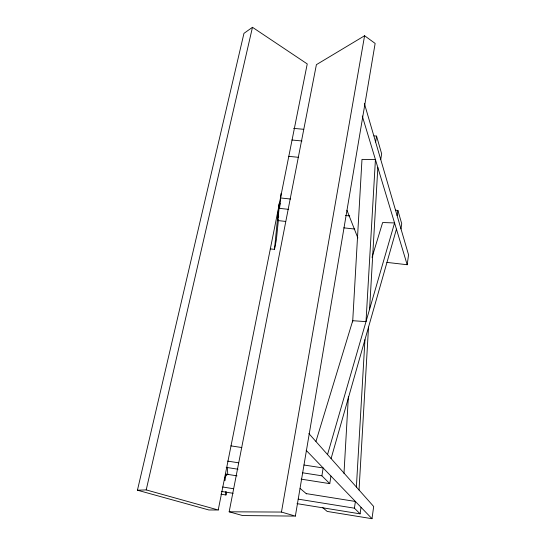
<?xml version="1.0" encoding="UTF-8"?>
<svg xmlns="http://www.w3.org/2000/svg" width="546" height="546" viewBox="0 0 546 546"><rect width="100%" height="100%" fill="white"/><g stroke="black" fill="none" stroke-linecap="round" stroke-linejoin="round"><path stroke-width="0.82" d="M343.98 473.43L348.368 396.833M352.661 321.942L361.984 159.384L375.43 159.562L366.004 321.635L352.736 320.7L315.97 441.366M356.381 487.025L364.953 339.694M359.029 490.008L368.53 327.122M369.574 309.295L377.839 167.554M270.277 248.88L274.488 249.372L279.006 203.781M285.456 221.403L277.846 220.557L279.074 208.313L280.105 203.16M278.358 220.379L276.385 239.769L274.488 249.372M279.6 208.108L281.094 193.4M322.672 507.596L327.184 511.431L371.997 518.7L373.682 506.497L308.865 433.551M386.868 262.387L407.186 264.735L408.558 254.839L364.359 103.426M297.017 503.644L360.094 513.841L361.029 507.316M400.989 228.904L401.726 223.751L397.904 210.435L395.372 210.169M360.094 513.841L354.415 508.183L355.398 501.46L306.21 493.604M397.133 215.704L397.904 210.435M301.139 479.142L329.764 483.64L330.958 476.071M380.746 159.555L381.647 153.808L376.563 136.104L374.024 135.865M329.764 483.64L321.894 475.805L323.157 467.97L303.965 465.001M375.621 141.994L376.563 136.104M295.352 516.106L375.143 43.421L364.592 35.756L316.4 64.667L229.163 511.8L242.574 515.554L295.352 516.106L281.463 512.059L229.163 511.8M281.463 512.059L364.592 35.756M277.846 220.557L278.132 219.123M278.419 217.683L278.706 216.243M220.932 494.185L225.935 494.997L226.556 491.857M218.223 509.991L307.241 63.923L252.47 27.3L243.953 33.367L137.442 490.199L208.865 509.971L218.223 509.991L146.205 489.912L137.442 490.199M224.815 480.61L226.112 474.133L236.991 475.853M146.205 489.912L252.47 27.3M331.094 458.572L396.437 229.143M327.532 454.559L394.567 222.939L382.65 222.522L372.031 257.371M293.598 128.365L303.76 129.306M291.885 140.008L301.999 140.977M288.541 156.333L298.655 157.33M280.432 197.952L290.574 199.031M279.074 208.313L288.329 209.316M345.529 215.499L349.733 215.957M343.803 227.846L354.798 229.061M230.89 445.87L241.803 447.543M227.675 461.111L238.616 462.817M302.545 472.788L321.894 475.805M226.208 467.362L237.995 469.219M222.666 486.991L233.572 488.745M298.191 499.14L354.415 508.183M221.328 491.4L233.101 493.304M300.109 488.424L306.559 493.898M306.142 450.293L371.997 518.7M346.963 210.271L357.848 237.92M362.271 115.991L407.186 264.735M224.556 477.211L224.815 480.603M225.669 491.612L225.935 494.997M226.112 474.133L226.221 475.825M227.368 467.219L227.791 474.802"/></g></svg>
